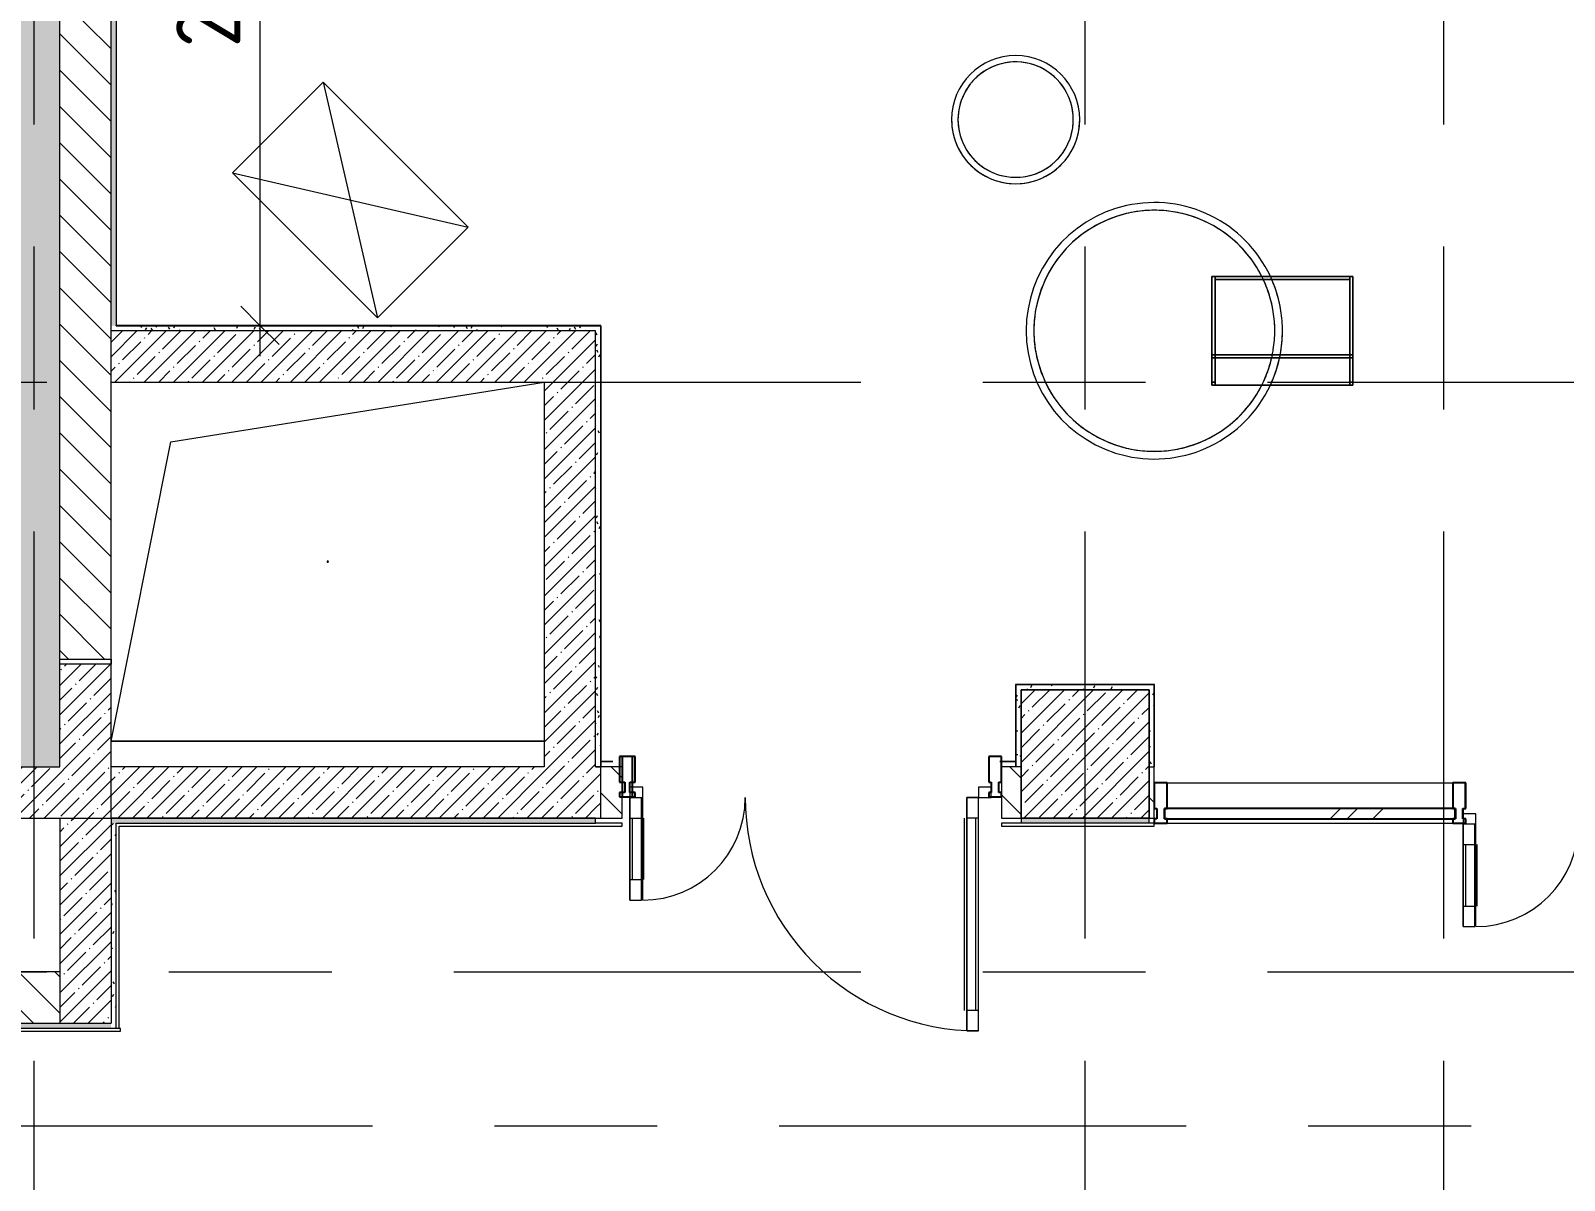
# Model space of a CAD drawing. Header units: millimetres. Extents: x 35111 to 235598, y -8553 to 29000.
# Drawn here: x 66446 to 72430, y 10287 to 14770 of the extents above; entities that cross this region are included whole.
import ezdxf

# ---------------------------------------------------------------- set-up
doc = ezdxf.new("R2010")
doc.units = ezdxf.units.MM
doc.linetypes.add('Осевая', pattern=[3175, 635, -476.25, 1587.5, -476.25])
for name, color, linetype, lineweight in [('A-ANNO-DIMS', 7, 'Continuous', 9), ('A-ANNO-DIMS-100', 7, 'Continuous', 9), ('A-DETL', 7, 'Continuous', 9), ('A-DETL-GENF', 7, 'Continuous', 9), ('A-DOOR', 7, 'Continuous', 9), ('A-DOOR-1', 7, 'Continuous', 13), ('A-GENM', 7, 'Continuous', 9), ('A-GLAZ-CURT', 7, 'Continuous', 9), ('A-GLAZ-CURT-1', 7, 'Continuous', 25), ('A-GLAZ-CWMG', 7, 'Continuous', 9), ('A-GLAZ-CWMG-1', 7, 'Continuous', 25), ('A-WALL', 7, 'Continuous', 9), ('I-WALL', 7, 'Continuous', 9), ('S-COLS', 7, 'Continuous', 9), ('Оси-2', 7, 'Осевая', 9)]:
    doc.layers.add(name, color=color, linetype=linetype, lineweight=lineweight)
for name, color, linetype, lineweight, true_color in [('A-DETL-GENF-1', 7, 'Continuous', 9, 0xd4d4d4), ('A-WALL-1', 7, 'Continuous', 9, 0x3c3c3c), ('A-WALL-FNSH-1', 7, 'Continuous', 9, 0x3c3c3c), ('I-FURN-1', 7, 'Continuous', 9, 0xf0f0f0)]:
    doc.layers.add(name, color=color, linetype=linetype, lineweight=lineweight, true_color=true_color)
doc.styles.add('ISOCPEUR', font='isocpeur.ttf', dxfattribs={"width": 0.9, "height": 250})
doc.dimstyles.new('ISO-2_5_0_9К_БОЛЬШОЙ', dxfattribs={"dimscale": 304.8, "dimtxt": 248.995294, "dimasz": 0.492126, "dimexe": 0.393701, "dimexo": 0.984252, "dimgap": 0, "dimtad": 1, "dimdec": 0, "dimrnd": 10, "dimzin": 0, "dimdsep": 46, "dimtxsty": 'ISOCPEUR', "dimblk1": 'OBLIQUE', "dimblk2": 'OBLIQUE', "dimsah": 1, "dimcen": 0.09, "dimdle": 0.393701, "dimazin": 0, "dimtfac": 1, "dimtdec": 4, "dimtix": 1, "dimtmove": 0, "dimatfit": 3, "dimfxl": 1, "dimtvp": 1, "dimtolj": 1, "dimtzin": 0, "dimarcsym": 2})
pattern_1 = [(135, (0, 0), (-70.71068, -70.71068), [])]
pattern_2 = [(45, (0, 0), (-57.02463, 57.02463), []), (45, (57.025, 0), (-57.02463, 57.02463), [100.806, -20.161, 3.353, -16.808])]
pattern_3 = [(0, (0, 0), (121.92, 30.48), [10.058, -81.382, 10.058, -81.382, -487.68]), (0, (0, 0), (121.92, 30.48), [-182.88, 10.058, -172.822, 10.058, -81.382, -213.36]), (0, (0, 0), (121.92, 30.48), [-457.2, 10.058, -50.902, 10.058, -142.342]), (120, (45.72, 15.24), (-87.356454, 90.345817), [10.058, -81.382, 10.058, -81.382, -487.68]), (120, (45.72, 15.24), (-87.356454, 90.345817), [-182.88, 10.058, -172.822, 10.058, -81.382, -213.36]), (120, (45.72, 15.24), (-87.356454, 90.345817), [-457.2, 10.058, -50.902, 10.058, -142.342]), (240, (60.96, 76.2), (-34.563546, -120.825817), [10.058, -81.382, 10.058, -81.382, -487.68]), (240, (60.96, 76.2), (-34.563546, -120.825817), [-182.88, 10.058, -172.822, 10.058, -81.382, -213.36]), (240, (60.96, 76.2), (-34.563546, -120.825817), [-457.2, 10.058, -50.902, 10.058, -142.342])]

# ---------------------------------------------------------------- blocks, each defined once
blk = doc.blocks.new('BSC_Колонна _Прямоугольная - 600х600-23205240-План размещения напольных электротехнических лючков и розеток 3 этажа в осях 12-23')
at = {"layer": 'S-COLS'}
h = blk.add_hatch(dxfattribs=at)
h.set_pattern_fill('FP_15', color=256, style=0, pattern_type=2)
h.set_pattern_definition([(45, (-66460, -12000), (-57.02463, 57.02463), []), (45, (-66402.975, -12000), (-57.02463, 57.02463), [100.806, -20.161, 3.353, -16.808])])
h.paths.add_polyline_path([(-300, -300), (300, -300), (300, 300), (100, 300), (100, -100), (-300, -100), (-300, -177.4)])
for p, q in [((300, 300), (100, 300)), ((300, -300), (300, 300)), ((-300, -100), (-300, -300)), ((-300, -300), (300, -300))]:
    blk.add_line(p, q, dxfattribs=at)
blk = doc.blocks.new('GM_Отверстие прямоугольное _в плите_ - Отверстие-22745216-План размещения напольных электротехнических лючков и розеток 3 этажа в осях 12-23')
at = {"layer": 'A-GENM'}
for p, q in [((-611.7, 466.7), (845, 700)), ((-845, -700), (-611.7, 466.7)), ((-845, -400), (-845, -380)), ((-845, -380), (-845, -400)), ((845, -700), (-845, -700)), ((-845, -700), (845, -700))]:
    blk.add_line(p, q, dxfattribs=at)
for start, end in [(360, 180), (180, 360)]:
    blk.add_arc((0, 0), 2.5, start, end, dxfattribs=at)
blk = doc.blocks.new('Кофетейбл Leger _Minotti_ - 1_74-25577647-План размещения напольных электротехнических лючков и розеток 3 этажа в осях 12-23')
at = {"layer": 'I-FURN-1'}
for p, q in [((212, 275), (-212, 275)), ((-212, 275), (-212, -275)), ((-212, -275), (-212, 275)), ((-212, 275), (212, 275)), ((-200, 275), (-212, 275)), ((-212, 275), (-212, 263)), ((-212, 263), (-212, 275)), ((-212, 275), (-200, 275)), ((-212, 275), (-212, 263)), ((-200, 275), (-212, 275)), ((-212, 275), (-200, 275)), ((-212, 263), (-212, 275)), ((212, 275), (-212, 275)), ((-212, 275), (-212, -275)), ((-212, 263), (-212, 275)), ((-212, 275), (-200, 275)), ((-212, 263), (-200, 263)), ((-200, 263), (-212, 263)), ((-212, 263), (-200, 263)), ((-200, 263), (-212, 263)), ((-212, -263), (-212, 263)), ((-106, 275), (-200, 275)), ((-200, 275), (-106, 275)), ((-200, 263), (-200, 275)), ((-200, 275), (-200, 263.3)), ((-200, 275), (-106, 275)), ((-200, 263), (-106, 263)), ((-106, 263), (-200, 263)), ((-94, 275), (-106, 275)), ((-106, 275), (-94, 275)), ((-106, 275), (-106, 263)), ((-94, 275), (-106, 275)), ((-106, 275), (-94, 275)), ((-106, 263), (-106, 275)), ((-106, 275), (-94, 275)), ((-94, 263), (-106, 263)), ((-106, 263), (-106, 12.8)), ((-106, 12.8), (-106, 263)), ((-106, 263), (-94, 263)), ((-106, 263), (-94, 263)), ((-94, 263), (-106, 263)), ((-106, 263), (-94, 263)), ((-94, 263), (-106, 263)), ((212, 275), (-94, 275)), ((-94, 275), (212, 275)), ((-94, 263), (-94, 275)), ((-94, 275), (-94, 263)), ((-94, 275), (212, 275)), ((-94, 9.9), (-94, 263)), ((-94, 263), (-94, 9.9)), ((-94, 263), (212, 263)), ((200, 263), (-94, 263)), ((212, 263), (200, 263)), ((200, 263), (200, 43.3)), ((200, 43.3), (200, 263)), ((200, 263), (212, 263)), ((212, 263), (200, 263)), ((212, -275), (212, 275)), ((212, 275), (212, -275)), ((212, 263), (212, 275)), ((212, 275), (212, 263)), ((212, -275), (212, 275)), ((212, 275), (212, -275)), ((212, 48.3), (212, 263)), ((212, 263), (212, 48.3)), ((-106, 12.8), (-106, -263)), ((-106, -263), (-106, 12.8)), ((-94, -263), (-94, 9.9)), ((-94, 9.9), (-94, -263)), ((200, 43.3), (200, -263)), ((200, -263), (200, 43.3)), ((212, -263), (212, 48.3)), ((212, 48.3), (212, -263)), ((-200, -263), (-212, -263)), ((-212, -263), (-212, -275)), ((-212, -275), (-212, -263)), ((-212, -263), (-200, -263)), ((-212, -263), (-212, -275)), ((-200, -263), (-212, -263)), ((-212, -263), (-200, -263)), ((-212, -275), (-212, -263)), ((-212, -275), (-212, -263)), ((-212, -275), (212, -275)), ((212, -275), (-212, -275)), ((-212, -275), (-200, -275)), ((-200, -275), (-212, -275)), ((-212, -275), (-200, -275)), ((-200, -275), (-212, -275)), ((-212, -275), (212, -275)), ((-200, -275), (-212, -275)), ((-106, -263), (-200, -263)), ((-200, -263), (-106, -263)), ((-200, -275), (-200, -263)), ((-200, -263), (-200, -274.7)), ((-200, -275), (-106, -275)), ((-106, -275), (-200, -275)), ((-106, -275), (-200, -275)), ((-106, -263), (-94, -263)), ((-94, -263), (-106, -263)), ((-94, -263), (-106, -263)), ((-106, -263), (-94, -263)), ((-106, -263), (-106, -275)), ((-94, -263), (-106, -263)), ((-106, -263), (-94, -263)), ((-106, -275), (-106, -263)), ((-106, -275), (-94, -275)), ((-94, -275), (-106, -275)), ((-106, -275), (-94, -275)), ((-94, -275), (-106, -275)), ((-94, -275), (-106, -275)), ((212, -263), (-94, -263)), ((-94, -263), (200, -263)), ((-94, -275), (-94, -263)), ((-94, -263), (-94, -275)), ((-94, -275), (212, -275)), ((212, -275), (-94, -275)), ((212, -275), (-94, -275)), ((200, -263), (212, -263)), ((212, -263), (200, -263)), ((200, -263), (212, -263)), ((212, -275), (212, -263)), ((212, -263), (212, -275))]:
    blk.add_line(p, q, dxfattribs=at)
blk = doc.blocks.new('ПУФ1 - 1_53в-V131-План размещения напольных электротехнических лючков и розеток 3 этажа в осях 12-23')
at = {"layer": 'I-FURN-1'}
for radius, start, end in [(250, 360, 180), (250, 0, 180), (225, 0, 141.02117), (225, 360, 128.57143), (225, 141.42857, 180), (225, 141.42857, 154.28571), (225, 128.57143, 141.02117), (225, 154.28571, 180), (250, 180, 360), (250, 180, 205.71429), (225, 180, 205.71429), (225, 180, 357.66136), (225, 357.76245, 360), (225, 357.76245, 360), (225, 321.42857, 347.14286), (225, 347.14286, 357.66136), (250, 334.28571, 360), (250, 205.71429, 334.28571), (225, 205.71429, 257.14286), (225, 257.14286, 321.42857)]:
    blk.add_arc((0, 0), radius, start, end, dxfattribs=at)
blk = doc.blocks.new('Шкаф параметрический - 1_303-26543786-План размещения напольных электротехнических лючков и розеток 3 этажа в осях 12-23')
at = {"layer": 'I-FURN-1'}
for p, q in [((0, 0), (800, 500)), ((0, 500), (800, 0)), ((800, 500), (0, 500)), ((0, 500), (0, 0)), ((0, 0), (0, 500)), ((0, 500), (800, 500)), ((800, 0), (800, 500)), ((800, 500), (800, 0)), ((0, 0), (800, 0)), ((800, 0), (0, 0))]:
    blk.add_line(p, q, dxfattribs=at)
blk = doc.blocks.new('ПУФ2 - 1_52а-V184-План размещения напольных электротехнических лючков и розеток 3 этажа в осях 12-23')
at = {"layer": 'I-FURN-1'}
for radius, start, end in [(500, 25.13818, 180), (500, 25.13818, 180), (470, 26.81831, 180), (470, 108, 126), (470, 99, 108), (470, 90, 99), (470, 81, 90), (470, 72, 81), (470, 54, 72), (470, 126, 144), (470, 36, 54), (470, 144, 162), (470, 27, 36), (470, 26.81831, 27), (470, 25.23328, 26.81831), (470, 25.23328, 26.81831), (470, 18, 25.23328), (470, 9, 25.23328), (500, 9, 25.13818), (500, 23.64825, 25.13818), (500, 9, 23.64825), (470, 162, 180), (470, 360, 18), (470, 0, 9), (500, 360, 9), (500, 0, 9), (500, 180, 334.86182), (500, 180, 334.86182), (470, 180, 333.18169), (470, 180, 189), (470, 351, 360), (470, 351, 360), (500, 349.13812, 360), (500, 351, 360), (470, 189, 198), (470, 333.18169, 346.92432), (470, 342, 346.92432), (500, 334.86182, 347.7225), (470, 346.92432, 348.43031), (470, 346.92432, 348.43031), (470, 348.43031, 351), (470, 348.43031, 351), (500, 342, 351), (500, 347.7225, 349.13812), (470, 198, 216), (470, 333.18169, 342), (500, 334.86182, 342), (470, 324, 333), (470, 333, 333.18169), (470, 216, 234), (470, 315, 324), (470, 297, 315), (470, 234, 243), (470, 243, 252), (470, 288, 297), (470, 252, 261), (470, 261, 270), (470, 270, 279), (470, 279, 288)]:
    blk.add_arc((0, 0), radius, start, end, dxfattribs=at)
blk = doc.blocks.new('Прямоугольный импост - Импост структурный с накладкой - 160мм Темный-33326475-План размещения напольных электротехнических лючков и розеток 3 этажа в осях 12-23')
at = {"layer": 'A-GLAZ-CWMG-1'}
for p, q in [((-50, 40), (-50, 140)), ((-50, 140), (0, 140)), ((0, 140), (0, 40)), ((-40, 40), (-50, 40)), ((-50, -17), (-50, 0)), ((-50, 0), (-40, 0)), ((-40, 0), (-40, 40)), ((-10, 40), (-10, 0)), ((0, 40), (-10, 40)), ((-10, 0), (0, 0)), ((0, 0), (0, -17)), ((0, -17), (-50, -17))]:
    blk.add_line(p, q, dxfattribs=at)
blk = doc.blocks.new('Дверь_Витражная_остекление_ - ВВ-6 остекление-32274838-План размещения напольных электротехнических лючков и розеток 3 этажа в осях 12-23')
at = {"layer": 'A-DETL-GENF'}
for p, q in [((-655, 930), (-610, 930)), ((-655, 930), (-655, 20)), ((-610, 930), (-655, 930)), ((-655, 930), (-655, 20)), ((-610, 930), (-610, 20)), ((-610, 20), (-610, 930)), ((-655, 850), (-610, 850)), ((-645, 850), (-645, 100)), ((-601, 850), (-601, 100)), ((705, 420), (660, 420)), ((660, 420), (660, 20)), ((705, 420), (660, 420)), ((660, 420), (660, 20)), ((705, 420), (705, 20)), ((705, 20), (705, 420)), ((651, 340), (651, 100)), ((705, 340), (660, 340)), ((695, 340), (695, 100)), ((-655, 100), (-610, 100)), ((705, 100), (660, 100)), ((-610, 20), (-655, 20)), ((-655, 20), (-610, 20))]:
    blk.add_line(p, q, dxfattribs=at)
at = {"layer": 'A-DOOR'}
for p, q in [((-655, 930), (-655, 20)), ((655, 420), (655, 20))]:
    blk.add_line(p, q, dxfattribs=at)
for centre, radius, start, end in [((-655, 20), 910, 360, 90), ((655, 20), 400, 90, 180)]:
    blk.add_arc(centre, radius, start, end, dxfattribs=at)
at = {"layer": 'A-DOOR-1'}
for p, q in [((-655, 20), (-705, 20)), ((-705, 20), (-705, -20)), ((-655, -20), (-655, 20)), ((705, 20), (655, 20)), ((655, 20), (655, -20)), ((705, -20), (705, 20)), ((-705, -20), (-655, -20)), ((655, -20), (705, -20))]:
    blk.add_line(p, q, dxfattribs=at)
blk = doc.blocks.new('Прямоугольный импост - Импост структурный с накладкой - 160мм Темный-33326241-План размещения напольных электротехнических лючков и розеток 3 этажа в осях 12-23')
at = {"layer": 'A-GLAZ-CWMG-1'}
for p, q in [((-25, 40), (-25, 140)), ((-25, 140), (25, 140)), ((25, 140), (25, 40)), ((-15, 40), (-25, 40)), ((-25, -17), (-25, 0)), ((-25, 0), (-15, 0)), ((-15, 0), (-15, 40)), ((15, 40), (15, 0)), ((25, 40), (15, 40)), ((15, 0), (25, 0)), ((25, 0), (25, -17)), ((25, -17), (-25, -17))]:
    blk.add_line(p, q, dxfattribs=at)
blk = doc.blocks.new('Прямоугольный импост - Импост структурный с накладкой - 160мм Темный-33326242-План размещения напольных электротехнических лючков и розеток 3 этажа в осях 12-23')
at = {"layer": 'A-GLAZ-CWMG-1'}
for p, q in [((0, 140), (-50, 140)), ((-50, 140), (-50, 40)), ((0, 40), (0, 140)), ((-50, 40), (-40, 40)), ((-40, 0), (-50, 0)), ((-50, 0), (-50, -17)), ((-40, 40), (-40, 0)), ((-10, 0), (-10, 40)), ((-10, 40), (0, 40)), ((0, 0), (-10, 0)), ((0, -17), (0, 0)), ((-50, -17), (0, -17))]:
    blk.add_line(p, q, dxfattribs=at)
blk = doc.blocks.new('Прямоугольный импост - Импост структурный с накладкой - 160мм Темный-33326237-План размещения напольных электротехнических лючков и розеток 3 этажа в осях 12-23')
at = {"layer": 'A-GLAZ-CWMG-1'}
for p, q in [((-50, 40), (-50, 140)), ((-50, 140), (0, 140)), ((0, 140), (0, 40)), ((-40, 40), (-50, 40)), ((-50, -17), (-50, 0)), ((-50, 0), (-40, 0)), ((-40, 0), (-40, 40)), ((-10, 40), (-10, 0)), ((0, 40), (-10, 40)), ((-10, 0), (0, 0)), ((0, 0), (0, -17)), ((0, -17), (-50, -17))]:
    blk.add_line(p, q, dxfattribs=at)
blk = doc.blocks.new('Дверь_Витражная_остекление_ - В-18-32468702-План размещения напольных электротехнических лючков и розеток 3 этажа в осях 12-23')
at = {"layer": 'A-DETL-GENF'}
for p, q in [((-672.5, 965), (-627.5, 965)), ((-672.5, 965), (-672.5, 20)), ((-627.5, 965), (-672.5, 965)), ((-672.5, 965), (-672.5, 20)), ((-627.5, 965), (-627.5, 20)), ((-627.5, 20), (-627.5, 965)), ((-672.5, 885), (-627.5, 885)), ((-662.5, 885), (-662.5, 100)), ((-618.5, 885), (-618.5, 100)), ((722.5, 420), (677.5, 420)), ((677.5, 420), (677.5, 20)), ((722.5, 420), (677.5, 420)), ((677.5, 420), (677.5, 20)), ((722.5, 420), (722.5, 20)), ((722.5, 20), (722.5, 420)), ((668.5, 340), (668.5, 100)), ((722.5, 340), (677.5, 340)), ((712.5, 340), (712.5, 100)), ((-672.5, 100), (-627.5, 100)), ((722.5, 100), (677.5, 100)), ((-627.5, 20), (-672.5, 20)), ((-672.5, 20), (-627.5, 20))]:
    blk.add_line(p, q, dxfattribs=at)
at = {"layer": 'A-DOOR'}
for p, q in [((-672.5, 965), (-672.5, 20)), ((672.5, 420), (672.5, 20))]:
    blk.add_line(p, q, dxfattribs=at)
for centre, radius, start, end in [((-672.5, 20), 945, 360, 90), ((672.5, 20), 400, 90, 180)]:
    blk.add_arc(centre, radius, start, end, dxfattribs=at)
at = {"layer": 'A-DOOR-1'}
for p, q in [((-672.5, 20), (-722.5, 20)), ((-722.5, 20), (-722.5, -20)), ((-672.5, -20), (-672.5, 20)), ((722.5, 20), (672.5, 20)), ((672.5, 20), (672.5, -20)), ((722.5, -20), (722.5, 20)), ((-722.5, -20), (-672.5, -20)), ((672.5, -20), (722.5, -20))]:
    blk.add_line(p, q, dxfattribs=at)
blk = doc.blocks.new('Системная панель - Стекло - 40мм-32468815-План размещения напольных электротехнических лючков и розеток 3 этажа в осях 12-23')
at = {"layer": 'A-GLAZ-CURT'}
h = blk.add_hatch(dxfattribs=at)
h.set_pattern_fill('FP_78', color=256, style=0, pattern_type=2)
h.set_pattern_definition([(225, (71537, 11597), (282.8427, -282.8427), [200, -600]), (225, (71737, 11697), (282.8427, -282.8427), [600, -200]), (225, (71337, 11797), (282.8427, -282.8427), [200, -600])])
h.paths.add_polyline_path([(-567, 0), (-567, -40), (567, -40), (567, 0), (-286.3, 0)])
at = {"layer": 'A-GLAZ-CURT-1'}
for p, q in [((567, 0), (-567, 0)), ((-567, 0), (-567, -40)), ((567, -40), (567, 0)), ((-567, -40), (567, -40))]:
    blk.add_line(p, q, dxfattribs=at)
blk = doc.blocks.new('Прямоугольный импост - Импост структурный с накладкой - 160мм Темный-33326239-План размещения напольных электротехнических лючков и розеток 3 этажа в осях 12-23')
at = {"layer": 'A-GLAZ-CWMG-1'}
for p, q in [((-25, 40), (-25, 140)), ((-25, 140), (25, 140)), ((25, 140), (25, 40)), ((-15, 40), (-25, 40)), ((-25, -17), (-25, 0)), ((-25, 0), (-15, 0)), ((-15, 0), (-15, 40)), ((15, 40), (15, 0)), ((25, 40), (15, 40)), ((15, 0), (25, 0)), ((25, 0), (25, -17)), ((25, -17), (-25, -17))]:
    blk.add_line(p, q, dxfattribs=at)
blk = doc.blocks.new('Прямоугольный импост - Импост структурный с накладкой - 160мм Темный-32468813-План размещения напольных электротехнических лючков и розеток 3 этажа в осях 12-23')
at = {"layer": 'A-GLAZ-CWMG'}
for p, q in [((70880, 11837), (71994, 11837)), ((70880, 11680), (71994, 11680))]:
    blk.add_line(p, q, dxfattribs=at)
blk = doc.blocks.new('DIMBLOCK17-План размещения напольных электротехнических лючков и розеток 3 этажа в осях 12-23')
at = {"layer": 'A-ANNO-DIMS-100', "lineweight": 20}
for p, q in [((67340.7, 16420.9), (67265.7, 16495.9)), ((67340.7, 16420.9), (67415.7, 16345.9)), ((67340.7, 13621), (67265.7, 13696)), ((67340.7, 13621), (67415.7, 13546))]:
    blk.add_line(p, q, dxfattribs=at)
at = {"layer": 'A-ANNO-DIMS-100'}
for p, q in [((67241, 16420.9), (67460.7, 16420.9)), ((67340.7, 16420.9), (67241, 16420.9)), ((67340.7, 16420.9), (67340.7, 13501)), ((67369.5, 13621), (67220.7, 13621)), ((67340.7, 13621), (67369.5, 13621))]:
    blk.add_line(p, q, dxfattribs=at)
at = {"layer": 'A-ANNO-DIMS-100', "color": 0, "insert": (67014.1, 14704.9), "char_height": 250, "width": 758.478, "attachment_point": 1, "rotation": 90, "line_spacing_factor": 1.149209, "style": 'ISOCPEUR'}
blk.add_mtext('2800', dxfattribs=at)
blk = doc.blocks.new('_Oblique')
at = {"color": 0, "linetype": 'ByBlock', "lineweight": -2}
blk.add_line((-0.5, -0.5), (0.5, 0.5), dxfattribs=at)

msp = doc.modelspace()

# ---------------------------------------------------------------- hatches: boundary and pattern name
at = {"layer": 'A-DETL-GENF-1'}
h = msp.add_hatch(color=256, dxfattribs=at)
h.paths.add_polyline_path([(79002.7, -258), (84826.2, -258), (84826.2, 3300), (75858, 3300), (75858, -258), (76090.9, -258)])
h.paths.add_polyline_path([(66560, 11900), (66560, 27358), (41910, 27358), (41910, 23858), (38510, 23858), (38510, 23799.7), (38742.7, 23799.7), (38742.7, 15358), (42380, 15358), (42380, 11900), (64444, 11900)])
h.paths.add_polyline_path([(81914.4, 15650), (84500.7, 15650), (84500.7, 18590), (74040, 18590), (74040, 15650), (79002.7, 15650)])
at = {"layer": 'I-WALL'}
h = msp.add_hatch(dxfattribs=at)
h.set_pattern_fill('FP_71', color=256, style=0, pattern_type=2)
h.set_pattern_definition(pattern_3)
h.paths.add_polyline_path([(66780, 13620), (66780, 26900), (66760, 26900), (66760, 13620)])
h = msp.add_hatch(dxfattribs=at)
h.set_pattern_fill('FP_21', color=256, style=0, pattern_type=2)
h.set_pattern_definition(pattern_1)
h.paths.add_polyline_path([(66760, 12320), (66760, 16700), (66560, 16700), (66560, 12320)])
h.paths.add_polyline_path([(66702.9, 17300), (66760, 17300), (66760, 26500), (66560, 26500), (66560, 17300)])
h = msp.add_hatch(dxfattribs=at)
h.set_pattern_fill('FP_71', color=256, style=0, pattern_type=2)
h.set_pattern_definition(pattern_3)
h.paths.add_polyline_path([(68650, 13600), (68650, 13620), (66760, 13620), (66760, 13600), (67355.7, 13600)])
h = msp.add_hatch(dxfattribs=at)
h.set_pattern_fill('FP_17', color=256, style=0, pattern_type=2)
h.set_pattern_definition(pattern_2)
h.paths.add_polyline_path([(68450, 13400), (68450, 13600), (66760, 13600), (66760, 13400), (67355.7, 13400)])
h = msp.add_hatch(dxfattribs=at)
h.set_pattern_fill('FP_17', color=256, style=0, pattern_type=2)
h.set_pattern_definition(pattern_2)
h.paths.add_polyline_path([(68650, 11700), (68650, 13600), (68450, 13600), (68450, 11700)])
h = msp.add_hatch(dxfattribs=at)
h.set_pattern_fill('FP_71', color=256, style=0, pattern_type=2)
h.set_pattern_definition(pattern_3)
h.paths.add_polyline_path([(68670, 11900), (68670, 13620), (68650, 13620), (68650, 11900)])
h = msp.add_hatch(dxfattribs=at)
h.set_pattern_fill('FP_71', color=256, style=0, pattern_type=2)
h.set_pattern_definition(pattern_3)
h.paths.add_polyline_path([(70810, 12200), (70810, 12220), (70290, 12220), (70290, 12200), (70310, 12200)])
h = msp.add_hatch(dxfattribs=at)
h.set_pattern_fill('FP_71', color=256, style=0, pattern_type=2)
h.set_pattern_definition(pattern_3)
h.paths.add_polyline_path([(70830, 11900), (70830, 12220), (70810, 12220), (70810, 11900)])
h = msp.add_hatch(dxfattribs=at)
h.set_pattern_fill('FP_71', color=256, style=0, pattern_type=2)
h.set_pattern_definition(pattern_3)
h.paths.add_polyline_path([(70310, 11900), (70310, 12200), (70290, 12200), (70290, 11900)])
h = msp.add_hatch(dxfattribs=at)
h.set_pattern_fill('FP_17', color=256, style=0, pattern_type=2)
h.set_pattern_definition(pattern_2)
h.paths.add_polyline_path([(68650, 11700), (68670, 11700), (68670, 11900), (68650, 11900), (68650, 11822.6)])
h.paths.add_polyline_path([(68450, 11700), (68450, 11900), (66760, 11900), (66760, 11700), (67355.7, 11700)])
h = msp.add_hatch(dxfattribs=at)
h.set_pattern_fill('FP_21', color=256, style=0, pattern_type=2)
h.set_pattern_definition(pattern_1)
h.paths.add_polyline_path([(73540, 11700), (73540, 11900), (73520, 11900), (73520, 11700)])
h.paths.add_polyline_path([(70810, 11700), (70830, 11700), (70830, 11900), (70810, 11900), (70810, 11822.6)])
h.paths.add_polyline_path([(70267.5, 11700), (70310, 11700), (70310, 11900), (70234, 11900), (70234, 11700)])
h.paths.add_polyline_path([(68670, 11700), (68754, 11700), (68754, 11900), (68670, 11900), (68670, 11822.6)])
h = msp.add_hatch(dxfattribs=at)
h.set_pattern_fill('FP_17', color=256, style=0, pattern_type=2)
h.set_pattern_definition(pattern_2)
h.paths.add_polyline_path([(66760, 10900), (66760, 11700), (66560, 11700), (66560, 10900)])
h = msp.add_hatch(dxfattribs=at)
h.set_pattern_fill('FP_71', color=256, style=0, pattern_type=2)
h.set_pattern_definition(pattern_3)
h.paths.add_polyline_path([(70809.8, 11680), (70809.8, 11700), (70310.2, 11700), (70310.2, 11680)])
h.paths.add_polyline_path([(68650, 11680), (68650, 11700), (66760, 11700), (66760, 11680), (67355.7, 11680)])
h = msp.add_hatch(dxfattribs=at)
h.set_pattern_fill('FP_71', color=256, style=0, pattern_type=2)
h.set_pattern_definition(pattern_3)
h.paths.add_polyline_path([(66780, 10880), (66780, 11680), (66760, 11680), (66760, 10880)])
h = msp.add_hatch(dxfattribs=at)
h.set_pattern_fill('FP_21', color=256, style=0, pattern_type=2)
h.set_pattern_definition(pattern_1)
h.paths.add_polyline_path([(66560, 10900), (66560, 11100), (62760, 11100), (62760, 10900), (64444, 10900)])
h = msp.add_hatch(dxfattribs=at)
h.set_pattern_fill('FP_71', color=256, style=0, pattern_type=2)
h.set_pattern_definition(pattern_3)
h.paths.add_polyline_path([(66760, 10880), (66760, 10900), (61940, 10900), (61940, 10880), (64444, 10880)])
at = {"layer": 'S-COLS'}
h = msp.add_hatch(dxfattribs=at)
h.set_pattern_fill('FP_17', color=256, style=0, pattern_type=2)
h.set_pattern_definition(pattern_2)
h.paths.add_polyline_path([(70310, 11700), (70810, 11700), (70810, 12200), (70310, 12200), (70310, 11822.6)])

# ---------------------------------------------------------------- linework, layer by layer
at = {"layer": 'A-DETL'}
for p, q in [((66560, 11900), (66560, 27358)), ((42380, 11900), (66560, 11900))]:
    msp.add_line(p, q, dxfattribs=at)
at = {"layer": 'A-WALL'}
for p, q in [((66760, 12320), (66760, 27100)), ((66780, 13620), (68650, 13620)), ((68650, 11900), (68650, 13600)), ((68650, 11900), (68670, 11900)), ((70810, 11900), (70810, 11700)), ((70810, 11900), (70830, 11900)), ((66760, 11700), (68650, 11700)), ((68650, 11700), (66760, 11700)), ((66760, 11700), (66760, 10900)), ((66780, 11680), (68650, 11680)), ((66780, 11669), (66780, 11680))]:
    msp.add_line(p, q, dxfattribs=at)
at = {"layer": 'A-WALL-1'}
for p, q in [((68650, 13600), (66760, 13600)), ((66780, 13620), (66780, 13621)), ((66760, 13400), (68450, 13400)), ((68450, 13400), (68450, 11900)), ((66560, 12320), (66760, 12320)), ((70830, 12220), (70290, 12220)), ((70290, 12220), (70290, 11900)), ((70830, 11900), (70830, 12220)), ((70310, 12200), (70810, 12200)), ((70310, 11700), (70310, 12200)), ((70810, 12200), (70810, 11900)), ((68450, 11900), (66760, 11900)), ((68754, 11900), (68650, 11900)), ((68670, 11700), (68670, 11900)), ((68754, 11700), (68754, 11900)), ((70310, 11900), (70234, 11900)), ((70234, 11900), (70234, 11700)), ((70830, 11700), (70830, 11900)), ((66560, 11700), (66560, 10900)), ((66780, 10880), (66780, 11669)), ((68650, 11700), (68754, 11700)), ((68650, 11680), (68650, 11700)), ((70234, 11700), (70310, 11700)), ((70809.8, 11700), (70310.2, 11700)), ((70310.2, 11700), (70310.2, 11680)), ((70809.8, 11680), (70809.8, 11700)), ((70810, 11700), (70830, 11700)), ((66560, 11100), (62160, 11100)), ((61960, 10900), (66760, 10900))]:
    msp.add_line(p, q, dxfattribs=at)
at = {"layer": 'A-WALL-FNSH-1'}
for p, q in [((66780, 16399.7), (66780, 13621)), ((66781, 13621), (66781, 16399.7)), ((68671, 13621), (66781, 13621)), ((68650, 13620), (68670, 13620)), ((68670, 13620), (68670, 11900)), ((68671, 11900), (68671, 13621)), ((70289, 12221), (70289, 11900)), ((70831, 12221), (70289, 12221)), ((70831, 11900), (70831, 12221)), ((68717, 11921), (68670, 11921)), ((68670, 11920), (68717, 11920)), ((68717, 11920), (68717, 11921)), ((70290, 11921), (70227, 11921)), ((70227, 11921), (70227, 11920)), ((70227, 11920), (70290, 11920)), ((70830, 11900), (70831, 11900)), ((66791, 11669), (68754, 11669)), ((66791, 10880.3), (66791, 11669)), ((68754, 11680), (68650, 11680)), ((68754, 11669), (68754, 11680)), ((70830, 11680), (70234, 11680)), ((70234, 11680), (70234, 11669)), ((70234, 11669), (70830, 11669)), ((70830, 11669), (70830, 11680)), ((66796, 10880), (66296, 10880)), ((66296, 10869), (66796, 10869)), ((66780, 10880.3), (66791, 10880.3)), ((66796, 10869), (66796, 10880))]:
    msp.add_line(p, q, dxfattribs=at)
at = {"layer": 'S-COLS'}
for p, q in [((70810, 12200), (70310, 12200)), ((70310, 12200), (70310, 11900)), ((70810, 11900), (70810, 12200)), ((70310, 11900), (70310, 11700)), ((70810, 11700), (70810, 11900)), ((70310, 11700), (70810, 11700))]:
    msp.add_line(p, q, dxfattribs=at)
at = {"layer": 'Оси-2'}
for p, q in [((66460, 593.7), (66460, 24850)), ((70560, 593.7), (70560, 24850)), ((71960, 593.7), (71960, 24850)), ((38410.7, 13400), (81650, 13400)), ((38410.7, 11100), (82250, 11100)), ((39680.7, 10500), (82250, 10500))]:
    msp.add_line(p, q, dxfattribs=at)

# ---------------------------------------------------------------- block references
at = {"layer": 'A-DOOR', "rotation": 180}
for name, p in [('Дверь_Витражная_остекление_ - ВВ-6 остекление-32274838-План размещения напольных электротехнических лючков и розеток 3 этажа в осях 12-23', (69489, 11800)), ('Дверь_Витражная_остекление_ - В-18-32468702-План размещения напольных электротехнических лючков и розеток 3 этажа в осях 12-23', (72757.5, 11697))]:
    msp.add_blockref(name, p, dxfattribs=at)
at = {"layer": 'A-GENM'}
msp.add_blockref('GM_Отверстие прямоугольное _в плите_ - Отверстие-22745216-План размещения напольных электротехнических лючков и розеток 3 этажа в осях 12-23', (67605, 12700), dxfattribs=at)
at = {"layer": 'A-GLAZ-CURT', "rotation": 180}
msp.add_blockref('Системная панель - Стекло - 40мм-32468815-План размещения напольных электротехнических лючков и розеток 3 этажа в осях 12-23', (71437, 11697), dxfattribs=at)
at = {"layer": 'A-GLAZ-CWMG', "extrusion": (0, 0, -1)}
for name, p in [('Прямоугольный импост - Импост структурный с накладкой - 160мм Темный-33326241-План размещения напольных электротехнических лючков и розеток 3 этажа в осях 12-23', (-68769, 11800)), ('Прямоугольный импост - Импост структурный с накладкой - 160мм Темный-33326475-План размещения напольных электротехнических лючков и розеток 3 этажа в осях 12-23', (-68754, 11800)), ('Прямоугольный импост - Импост структурный с накладкой - 160мм Темный-33326237-План размещения напольных электротехнических лючков и розеток 3 этажа в осях 12-23', (-70830, 11697)), ('Прямоугольный импост - Импост структурный с накладкой - 160мм Темный-33326239-План размещения напольных электротехнических лючков и розеток 3 этажа в осях 12-23', (-72019, 11697)), ('Прямоугольный импост - Импост структурный с накладкой - 160мм Темный-33326241-План размещения напольных электротехнических лючков и розеток 3 этажа в осях 12-23', (-72020, 11697))]:
    msp.add_blockref(name, p, dxfattribs=at)
at = {"layer": 'A-GLAZ-CWMG'}
for name, p in [('Прямоугольный импост - Импост структурный с накладкой - 160мм Темный-33326242-План размещения напольных электротехнических лючков и розеток 3 этажа в осях 12-23', (70234, 11800)), ('Прямоугольный импост - Импост структурный с накладкой - 160мм Темный-32468813-План размещения напольных электротехнических лючков и розеток 3 этажа в осях 12-23', (0, 0))]:
    msp.add_blockref(name, p, dxfattribs=at)
at = {"layer": 'I-FURN-1'}
for name, p in [('ПУФ1 - 1_53в-V131-План размещения напольных электротехнических лючков и розеток 3 этажа в осях 12-23', (70289, 14423.5)), ('ПУФ2 - 1_52а-V184-План размещения напольных электротехнических лючков и розеток 3 этажа в осях 12-23', (70830, 13600))]:
    msp.add_blockref(name, p, dxfattribs=at)
for name, p, rotation in [('Шкаф параметрический - 1_303-26543786-План размещения напольных электротехнических лючков и розеток 3 этажа в осях 12-23', (67233.4, 14216.1), 314.9999999999993), ('Кофетейбл Leger _Minotti_ - 1_74-25577647-План размещения напольных электротехнических лючков и розеток 3 этажа в осях 12-23', (71330, 13600), 90)]:
    msp.add_blockref(name, p, dxfattribs=dict(at, rotation=rotation))
at = {"layer": 'S-COLS'}
msp.add_blockref('BSC_Колонна _Прямоугольная - 600х600-23205240-План размещения напольных электротехнических лючков и розеток 3 этажа в осях 12-23', (66460, 12000), dxfattribs=at)

# ---------------------------------------------------------------- dimensions: what is measured, and where the dimension line sits
at = {"layer": 'A-ANNO-DIMS'}
dim = msp.add_linear_dim(base=(67340.7, 13621), p1=(66941, 16420.9), p2=(67069.5, 13621), angle=90, dimstyle='ISO-2_5_0_9К_БОЛЬШОЙ', override={"dimpost": '<>', "dimfxl": 2802.895352}, dxfattribs=at)
dim.commit()
dim.dimension.update_dxf_attribs({"geometry": 'DIMBLOCK17-План размещения напольных электротехнических лючков и розеток 3 этажа в осях 12-23', "text_midpoint": (67215.7, 15021)})

doc.saveas('drawing.dxf')
